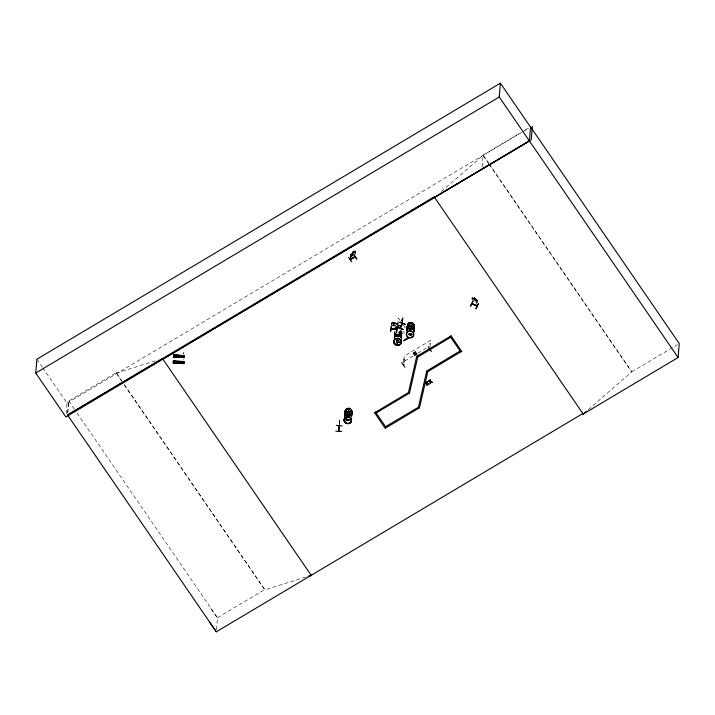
<?xml version="1.0" encoding="UTF-8"?>
<svg xmlns="http://www.w3.org/2000/svg" width="715" height="715" viewBox="0 0 715 715"><rect width="100%" height="100%" fill="white"/><g stroke="black" fill="none" stroke-linecap="round" stroke-linejoin="round"><path stroke-width="0.54" stroke-dasharray="3.58 2.68" d="M183.71 352.897L183.701 353.818M183.746 352.674L183.728 353.219M183.558 359.261L183.478 359.681M183.773 353.898L183.809 353.398M183.657 353.648L183.791 352.888M66.164 413.779L67.04 403.144L43.168 368.359M67.675 412.823L68.622 401.231M67.8 412.948L68.783 401.008L116.223 372.747L121.89 381.015M121.586 381.024L116.223 372.747M216.493 629.701L217.476 617.697L76.344 412.019M305.94 576.96L264.89 589.848L124.41 384.688M350.52 257.552L350.833 253.825L355.677 251.01L355.149 251.108M350.582 257.105L351.128 257.409L350.556 257.051L350.868 253.879M350.859 257.123L351.128 253.807M350.967 257.284L351.244 253.968M352.236 256.068L351.467 255.997L351.673 253.396L352.522 251.948L354.095 251.001L354.014 251.787L354.81 251.528L354.703 252.797M352.817 251.957L353.791 251.376M339.268 424.049L339.848 420.206L339.285 426.051M339.464 424.067C340.635 410.696 338.937 431.109 339.688 421.072M354.068 251.725L354.041 251.054M353.889 253.28L353.997 252.011L352.486 252.913M355.337 253.405L355.525 251.188M355.525 252.833L355.641 250.956M355.48 254.254L355.632 252.431L355.069 252.475M344.398 417.265L344.943 410.75M346.605 413.386L346.426 413.86L346.766 413.404M349.653 413.574L349.841 414.11M350.314 414.262L349.885 413.386M350.35 413.887L350.118 413.306M351.717 416.997L352.173 411.366M391.284 324.869L391.471 322.966L393.473 323.001M391.382 324.851L391.534 322.983M393.411 322.974L393.465 322.295L395.377 322.536L395.02 326.031M393.205 325.79L393.527 322.322M394.868 333.02A3.718 3.486 4.7 0 0 395.69 337.194L395.046 336.497L397.647 335.415A3.718 3.486 4.7 0 1 401.553 338.767A3.664 3.423 4.7 0 0 394.26 338.061L394.734 332.439M397.057 325.611L397.218 323.716L395.261 323.234M396.003 335.308L396.548 335.094M397.594 325.683L398.121 321.312L397.996 324.726M397.826 324.825L398.389 317.952L400.221 320.615M401.616 320.919L402.429 318.336L402.205 320.99M401.821 319.793L403.037 317.969L402.554 321.741M402.268 318.801L402.706 318.488M402.366 321.661L402.643 318.345M402.768 321.285L402.813 317.907M401.419 339.571L401.955 333.056M403.546 362.496L404.252 359.037L404.1 362.398M403.993 362.228L404.252 359.037M406.665 331.519L407.219 325.003M409.4 323.368L409.052 323.761L409.114 323.278M408.828 327.899L408.935 328.069M411.983 327.738L412.108 328.355M413.905 332.135C414.575 328.873 415.826 322.224 410.598 322.268C408.685 322.313 406.933 323.958 407.041 325.924C407.201 330.437 414.798 330.223 414.53 325.638M429.992 346.972L430.537 340.411L404.19 356.097L403.734 361.629L413.145 356.025M482.133 166.979L483.108 155.119L521.065 132.516M472.15 299.683C470.765 296.037 474.17 299.397 474.081 297.663L475.815 298.477L475.672 299.21L476.521 299.835L476.422 301.104L475.511 301.247M472.177 299.63L472.329 297.815M473.062 299.54L473.169 298.271L474.054 298.45M474.081 298.396L474.143 297.717M474.394 298.021L475.43 298.504M476.816 302.624C475.886 300.792 478.192 300.166 476.994 300.416M476.726 304.661L477.084 300.246M477.423 300.193L477.325 302.034L476.664 302.472L472.66 300.559M588.239 409.695L631.81 371.818L489.409 164.298M339.625 422.931L339.661 421.698L339.491 424.326M344.416 416.023L344.496 415.049M351.056 416.836L352.03 414.298L351.378 412.51M394.081 339.089L394.394 335.353L395.341 333.691A3.664 3.423 4.7 0 0 394.993 337.829A3.673 3.432 4.7 0 1 396.074 333.092L395.288 333.717L396.065 333.127M394.197 337.703L394.278 336.729M399.22 335.514L399.471 335.344M401.16 334.191L401.812 335.979L401.58 338.803M413.69 331.599A3.647 3.414 4.7 0 0 410.732 326.603A3.647 3.414 4.7 0 0 406.969 331.018A3.682 3.441 4.7 0 1 410.732 326.612A3.682 3.441 4.7 0 1 413.708 331.697A3.682 3.441 4.7 0 0 410.732 326.612A3.682 3.441 4.7 0 0 406.933 331.117L406.764 329.293L407.657 327.676M407.005 326.389L407.577 329.097L406.647 330.732A3.718 3.486 4.7 0 1 413.44 329.606A3.718 3.486 4.7 0 0 413.163 324.646A3.718 3.486 4.7 0 0 407.908 324.833A3.718 3.486 4.7 0 0 408.176 329.758L407.532 329.061M406.701 330.267L406.781 329.356M408.444 327.828L409.069 327.729M408.81 323.555L409.284 323.672M411.885 327.908L412.51 327.819L411.849 327.702M414.092 330.902L414.182 329.928M339.58 420.232L339.795 420.751M339.643 422.556L339.732 420.751M339.732 421.519L339.795 420.84M392.169 322.814L397.218 323.716M395.324 323.225L396.19 323.645L396.083 324.914L395.082 325.334L392.383 324.431L392.49 323.162L393.465 323.064M402.179 321.133L402.599 319.757M345.023 412.725L344.38 416.479M344.827 414.182L344.496 415.111L346.132 412.841M350.52 413.896L349.742 414.28M351.941 415.218L351.539 416.148A3.673 3.432 4.7 0 0 344.469 416.38A3.664 3.423 4.7 0 1 351.539 416.112L351.145 415.335L351.986 413.779M351.744 414.557L351.905 411.777M394.966 331.581C391.999 339.241 406.451 336.819 400.811 330.634M394.93 332.868A3.673 3.432 4.7 0 0 395.735 336.997A3.664 3.423 4.7 0 1 394.939 332.877L394.439 334.736L395.091 336.524L394.617 335.657M394.403 335.344L394.805 334.414M394.278 336.792L394.608 335.871M399.345 335.737L400.355 335.478M401.446 336.309L401.937 334.459L400.668 331.983M401.285 339.133C402.438 337.114 400.954 334.459 398.738 334.075L401.061 335.675M407.005 326.38L407.416 325.45M407.291 326.978L406.799 328.829L407.398 330.58L407.041 329.803M408.801 323.403L409.427 323.377M406.737 330.643L407.058 329.794M407.541 329.106L409.186 328.14L412.528 328.283M414.244 328.033L413.922 328.873L414.173 326.031M414.128 329.561L413.806 330.401A3.664 3.423 4.7 0 1 413.985 331.242A3.673 3.432 4.7 0 0 413.815 330.366L414.065 331.367A3.718 3.486 4.7 0 0 413.86 330.437A3.673 3.432 4.7 0 0 410.347 325.379A3.673 3.432 4.7 0 0 407.452 330.652A3.664 3.423 4.7 0 1 410.347 325.388A3.664 3.423 4.7 0 1 413.797 330.41M413.887 330.33L414.048 327.55M413.771 331.76L414.101 330.839M401.633 320.865L402.894 317.889M401.303 323.466L402.894 319.399L401.347 323.529M472.874 297.878L477.477 300.211M474.081 297.663L475.815 298.477M475.734 299.21L477.388 300.246M394.608 335.925L395.913 334.531L398.729 334.137A3.647 3.414 4.7 0 1 401.195 339.026M394.492 337.292L395.833 335.952M399.497 335.174L399.622 335.791M407.336 325.513L407.952 324.735M407.21 327.032L407.827 326.255M398.961 331.242A3.718 3.486 4.7 0 1 400.203 337.578A3.673 3.432 4.7 0 0 398.943 331.376A3.664 3.423 4.7 0 1 400.168 337.623L401.517 336.247M344.943 412.787L346.283 411.438M344.71 415.612L346.918 413.887L350.171 414.262M349.715 413.493L349.528 414.101M413.377 329.615A3.664 3.423 4.7 0 0 413.118 324.771A3.664 3.423 4.7 0 0 407.943 324.959A3.664 3.423 4.7 0 0 408.211 329.812A3.673 3.432 4.7 0 1 407.943 324.959A3.673 3.432 4.7 0 1 413.127 324.762A3.673 3.432 4.7 0 1 413.386 329.624A3.673 3.432 4.7 0 0 406.737 330.625A3.664 3.423 4.7 0 1 413.404 329.552L414.003 328.811M353.165 253.003L354.551 251.582L353.469 252.967M352.799 253.369L351.646 254.799L352.12 254.549M352.799 254.853L351.637 256.274L352.164 255.988M351.574 254.728L352.406 254.022L350.734 255.273L351.315 254.656M441.218 191.548L483.09 155.378L488.756 163.646M407.899 324.753C409.74 322.831 413.377 323.538 414.244 326.103M395.163 335.174L397.763 333.994M407.773 326.281C409.615 324.36 413.252 325.066 414.119 327.622L413.645 326.755M407.648 327.738L409.284 326.71M399.891 335.818L400.123 335.335L399.614 335.755M412.662 328.373L411.769 328.185M412.582 328.516L412.716 327.774M346.409 409.918L344.737 412.135L345.309 414.843M349.608 413.458L350.243 413.574M350.556 414.503C354.747 412.117 350.243 405.959 346.48 408.56C342.288 410.946 346.802 417.104 350.556 414.503L349.662 414.879M413.994 329.079L412.144 326.952L409.275 326.773M524.855 130.255L528.653 127.994M67.04 403.144L521.986 132.212M522.942 131.649L528.635 128.253M354.131 251.045L352.468 251.966L352.45 252.69M351.163 256.068L354.014 254.37M417.846 353.228L429.143 346.498M217.476 617.697L264.925 589.446M631.81 371.818L677.355 344.693M404.359 359.198L403.805 359.296M352.406 253.351L354.077 252.458L352.441 253.405M353.934 253.137L354.837 252.69M352.388 254.084L351.297 254.647M474.823 299.567L473.428 298.298L474.465 299.594M408.399 327.166L409.284 326.782M399.596 335.219L400.168 335.103M412.349 334.504L410.499 335.04L408.614 334.638M398.014 342.476L396.128 342.074A3.664 3.423 4.7 0 0 399.81 341.976L398.014 342.476M346.373 409.918L349.188 409.463L351.548 411.018M346.248 411.447L349.063 410.991L351.423 412.537M346.123 412.904L348.956 412.385L351.306 414.003M350.082 420.25L348.232 420.786M116.188 373.15L158.292 359.931M391.436 323.046L392.195 322.84M409.534 323.797L410.49 323.645M409.418 325.325L410.365 325.173A3.718 3.486 4.7 0 1 413.86 330.267M409.043 329.66L411.894 329.901A3.673 3.432 4.7 0 0 408.211 329.999M410.625 333.574L411.581 333.422A3.682 3.441 4.7 0 1 408.757 333.136M399.086 340.912L396.235 340.68A3.682 3.441 4.7 0 0 399.077 340.814A3.682 3.441 4.7 0 1 396.271 340.635L397.165 340.93M347.007 412.519L348.947 412.448L350.663 413.306M349.832 413.306L350.484 413.529M346.9 413.896L347.865 413.744M347.74 415.263L346.775 415.415L349.626 415.656M348.348 419.374L349.313 419.178A3.682 3.441 4.7 0 1 346.48 418.954L349.313 419.24M351.574 254.665L352.334 254.728M409.65 333.494L411.59 333.422A3.647 3.414 4.7 0 1 408.757 333.253M394.117 339.044A3.718 3.486 4.7 0 1 397.647 335.424L399.676 335.961M397.647 335.424L398.613 335.505M396.914 343.915L397.889 344.004M348.223 409.391L349.188 409.472M348.232 420.786L345.533 419.866M393.447 323.287L395.234 323.52M393.339 324.556L395.127 324.789M391.972 325.54L396.378 326.112M391.883 325.62L396.414 326.201M411.214 326.71L412.939 327.542M408.721 333.244L409.641 333.556M398.97 331.117A3.673 3.432 4.7 0 1 400.194 337.373A3.664 3.423 4.7 0 0 398.961 331.125L400.695 331.992M409.534 334.951L408.614 334.629A3.718 3.486 4.7 0 0 412.341 334.414M398.845 332.645A3.673 3.432 4.7 0 1 401.338 337.596A3.664 3.423 4.7 0 0 398.836 332.654L400.57 333.521M346.462 418.936L347.383 419.249M411.92 328.399L413.458 329.615M399.435 335.836L401.401 337.882M349.653 414.155L351.19 415.361M351.199 256.024L350.663 255.729M413.145 324.556L413.771 325.245M400.543 333.512L401.204 334.227M400.302 336.336L400.927 337.033M345.265 414.807L345.926 415.531A3.718 3.486 4.7 0 1 345.872 410.294A3.718 3.486 4.7 0 1 351.342 410.768A3.718 3.486 4.7 0 1 350.43 415.817M474.805 299.907L476.27 301.247L475.18 299.925L476.333 299.656L474.912 299.683M210.907 608.715L217.44 618.1M483.108 155.119L488.774 163.386M489.391 164.557L631.783 372.077M403.26 325.057L406.915 330.375M403.421 331.465L404.636 333.244M124.115 384.706L264.89 589.848M68.783 401.008L75.71 411.107M36.885 359.207L42.543 367.439M413.583 328.185L414.173 329.99M401.285 332.663L401.696 333.485M394.492 337.185L394.966 338.052A3.664 3.423 4.7 0 1 396.065 333.351A3.673 3.432 4.7 0 0 394.966 338.088M351.503 410.982L351.977 411.849M351.315 413.94L351.825 416.657A3.682 3.441 4.7 0 0 347.982 412.349A3.682 3.441 4.7 0 0 344.666 416.809A3.655 3.423 4.7 0 1 347.982 412.439A3.655 3.423 4.7 0 1 351.735 416.613M344.71 415.504L345.184 416.371A3.664 3.423 4.7 0 1 348.08 411.143A3.664 3.423 4.7 0 1 351.53 416.157M406.996 327.407L407.166 328.292M401.562 334.986L401.803 335.979M351.78 413.306L351.959 414.191M344.424 415.96L344.594 416.925M398.237 339.679A3.664 3.423 4.7 0 1 397.281 339.598A3.673 3.432 4.7 0 0 398.237 339.688M398.72 334.173A3.682 3.441 4.7 0 0 394.278 337.668A3.647 3.414 4.7 0 1 398.72 334.111A3.682 3.441 4.7 0 1 401.222 339.133M395.046 331.599A3.655 3.423 4.7 0 0 396.36 336.068A3.655 3.423 4.7 0 0 401.213 335.281A3.655 3.423 4.7 0 0 400.749 330.679A3.682 3.441 4.7 0 1 401.231 335.344A3.647 3.414 4.7 0 1 396.351 336.193A3.647 3.414 4.7 0 1 395.046 331.733A3.682 3.441 4.7 0 0 396.342 336.139A3.682 3.441 4.7 0 0 401.231 335.344A3.647 3.414 4.7 0 0 400.74 330.813M399.077 340.706A3.647 3.414 4.7 0 1 396.289 340.465M399.059 340.93A3.647 3.414 4.7 0 1 396.271 340.689M394.296 337.802A3.647 3.414 4.7 0 1 398.228 334.271A3.647 3.414 4.7 0 1 401.499 338.418A3.682 3.441 4.7 0 0 398.237 334.155A3.682 3.441 4.7 0 0 394.269 337.721M399.855 341.85A3.718 3.486 4.7 0 1 396.137 341.993M394.251 338.061A3.673 3.432 4.7 0 1 401.508 338.678M399.81 341.976A3.673 3.432 4.7 0 1 396.146 342.119M345.184 416.398A3.673 3.432 4.7 0 1 346.015 411.831A3.673 3.432 4.7 0 1 350.958 412.251A3.673 3.432 4.7 0 1 350.994 416.899M349.295 419.079A3.682 3.441 4.7 0 1 346.498 418.838M349.286 419.124A3.655 3.423 4.7 0 1 346.498 418.883M345.935 415.558A3.664 3.423 4.7 0 1 345.676 410.714A3.673 3.432 4.7 0 1 350.851 410.517A3.673 3.432 4.7 0 1 351.119 415.37A3.664 3.423 4.7 0 0 350.851 410.517A3.664 3.423 4.7 0 0 345.676 410.714A3.673 3.432 4.7 0 0 345.935 415.567M350.404 415.683A3.664 3.423 4.7 0 0 351.101 410.481A3.673 3.432 4.7 0 0 345.488 410.678A3.673 3.432 4.7 0 0 346.739 415.826A3.664 3.423 4.7 0 1 345.497 410.687A3.664 3.423 4.7 0 1 351.101 410.481A3.673 3.432 4.7 0 1 350.413 415.692M349.278 419.24A3.647 3.414 4.7 0 1 346.489 419.008M344.514 416.121A3.647 3.414 4.7 0 1 348.446 412.582A3.647 3.414 4.7 0 1 351.717 416.738M344.657 416.925A3.682 3.441 4.7 0 1 347.973 412.466A3.682 3.441 4.7 0 1 351.753 416.666M351.53 416.371A3.673 3.432 4.7 0 0 344.451 416.631A3.664 3.423 4.7 0 1 351.521 416.371M345.595 419.66A3.673 3.432 4.7 0 0 350.055 420.036A3.664 3.423 4.7 0 1 345.604 419.651M345.908 415.799A3.718 3.486 4.7 0 1 349.617 415.665M407.425 330.509A3.718 3.486 4.7 0 1 410.365 325.164M411.563 333.27A3.647 3.414 4.7 0 1 409.677 333.333A3.682 3.441 4.7 0 0 411.563 333.324M406.951 331.251A3.647 3.414 4.7 0 1 410.714 326.835A3.647 3.414 4.7 0 1 413.663 331.823M412.296 334.54A3.673 3.432 4.7 0 1 408.631 334.683A3.664 3.423 4.7 0 0 412.296 334.54M409.078 329.633A3.664 3.423 4.7 0 1 411.867 329.874M409.043 329.749A3.718 3.486 4.7 0 1 411.885 329.99M393.831 322.536L394.957 322.912L393.831 322.536M474.036 298.673L473.929 299.943L475.555 300.702L475.654 299.433L474.027 298.602M391.534 323.18L392.034 323.439L391.534 323.18M396.718 323.886L397.218 324.145L396.718 323.886M472.383 298.048L472.776 298.441L472.383 298.048M430.153 343.611L429.813 344.031L430.153 343.611M401.312 337.846A3.664 3.423 4.7 0 0 398.818 332.904A3.673 3.432 4.7 0 1 401.321 337.846M394.912 333.127A3.664 3.423 4.7 0 0 395.726 337.248A3.673 3.432 4.7 0 1 394.912 333.127M401.473 338.937A3.664 3.423 4.7 0 0 394.555 337.48A3.673 3.432 4.7 0 1 401.481 338.937M396.173 341.85A3.664 3.423 4.7 0 0 399.828 341.716A3.673 3.432 4.7 0 1 396.173 341.859M396.923 343.942A3.664 3.423 4.7 0 0 397.88 344.022A3.673 3.432 4.7 0 1 396.923 343.951M396.941 343.692A3.673 3.432 4.7 0 0 397.898 343.781A3.664 3.423 4.7 0 1 396.95 343.692M398.487 336.988A3.673 3.432 4.7 0 0 397.531 336.908A3.664 3.423 4.7 0 1 398.478 336.997M346.069 414.021A3.655 3.423 4.7 0 0 352.093 412.26A3.655 3.423 4.7 0 0 347.401 408.238A3.655 3.423 4.7 0 0 346.069 414.021M346.069 414.146A3.647 3.414 4.7 0 0 352.075 412.385A3.647 3.414 4.7 0 0 347.392 408.372A3.647 3.414 4.7 0 0 346.069 414.146A3.682 3.441 4.7 0 0 352.111 412.314A3.682 3.441 4.7 0 0 347.383 408.274A3.682 3.441 4.7 0 0 346.051 414.083M346.042 411.581A3.664 3.423 4.7 0 0 345.211 416.139A3.673 3.432 4.7 0 1 346.033 411.572A3.673 3.432 4.7 0 1 350.976 412.001A3.673 3.432 4.7 0 1 351.011 416.639A3.664 3.423 4.7 0 0 350.976 412.001A3.664 3.423 4.7 0 0 346.042 411.581M345.577 419.911A3.673 3.432 4.7 0 0 350.028 420.295A3.664 3.423 4.7 0 1 345.577 419.911M349.608 415.621A3.673 3.432 4.7 0 0 345.935 415.755A3.664 3.423 4.7 0 1 349.599 415.621M348.679 415.567A3.664 3.423 4.7 0 0 346.784 415.638A3.673 3.432 4.7 0 1 348.679 415.567M408.337 328.265A3.655 3.423 4.7 0 0 414.36 326.505A3.682 3.441 4.7 0 0 409.659 322.474A3.682 3.441 4.7 0 0 408.328 328.283A3.647 3.414 4.7 0 0 414.343 326.639A3.647 3.414 4.7 0 0 409.659 322.626A3.647 3.414 4.7 0 0 408.337 328.391A3.682 3.441 4.7 0 0 414.378 326.567A3.655 3.423 4.7 0 0 409.668 322.492A3.682 3.441 4.7 0 0 408.319 328.337A3.682 3.441 4.7 0 0 414.387 326.514A3.682 3.441 4.7 0 0 409.65 322.519A3.655 3.423 4.7 0 0 408.337 328.265M410.374 325.137A3.664 3.423 4.7 0 0 407.487 330.393A3.673 3.432 4.7 0 1 410.374 325.128A3.673 3.432 4.7 0 1 413.824 330.16A3.664 3.423 4.7 0 0 410.374 325.137M408.194 324.494A3.664 3.423 4.7 0 0 408.229 329.552A3.673 3.432 4.7 0 1 408.185 324.494A3.673 3.432 4.7 0 1 413.583 324.95A3.673 3.432 4.7 0 1 412.68 329.937A3.664 3.423 4.7 0 0 413.574 324.959A3.664 3.423 4.7 0 0 408.194 324.494M413.386 329.803A3.673 3.432 4.7 0 0 406.719 330.884A3.664 3.423 4.7 0 1 413.377 329.803M413.967 331.501A3.673 3.432 4.7 0 0 413.797 330.616A3.664 3.423 4.7 0 1 413.967 331.501M407.872 333.905A3.664 3.423 4.7 0 0 412.314 334.28A3.673 3.432 4.7 0 1 407.863 333.905M411.331 336.184A3.664 3.423 4.7 0 0 412.189 335.809A3.673 3.432 4.7 0 1 411.331 336.193M410.946 329.821A3.664 3.423 4.7 0 0 409.052 329.892A3.673 3.432 4.7 0 1 410.946 329.812"/><path stroke-width="1.07" d="M173.334 362.568L183.952 362.979L183.925 363.622L173.307 363.077L173.334 362.487L183.952 363.068M173.405 361.093L184.023 361.593L183.934 363.426L173.316 362.925L173.405 361.039L173.379 361.638L184.005 361.951M173.575 356.892L173.665 354.998L173.638 355.605L184.264 355.909L173.656 355.203M184.273 355.552L184.184 357.589L173.566 357.035L173.593 356.436M184.282 355.561L173.665 354.971L184.273 355.757M173.566 357.08L184.211 357.026L173.593 356.445L184.202 357.196M174.406 362.925L174.487 361.138M174.666 356.883L174.737 355.096M176.283 361.173L176.203 363.006M176.542 355.141L176.462 356.973M177.159 363.05L177.24 361.263M177.418 357.017L177.499 355.23M178.321 361.272L178.241 363.104M178.58 355.23L178.5 357.062M182.861 363.372L182.942 361.54M183.12 357.339L183.192 355.507M183.898 362.174L183.97 362.737M173.379 361.62L173.405 361.012M173.638 355.587L173.665 354.971M183.925 363.604L183.952 362.988M183.996 362.13L184.023 361.513L173.396 361.245M184.184 357.563L184.211 356.955M184.256 356.088L184.282 355.48M173.307 363.113L183.934 363.426M173.334 362.559L183.943 363.238M209.781 622.425L216.314 631.81L582.859 413.529L583.145 414.074L678.106 357.527L679.25 343.566L530.548 126.868L529.395 140.953L65.896 416.961L35.75 373.024L36.885 359.207L500.384 83.19L530.53 127.127M348.643 257.266L351.807 261.949M336.309 425.371L342.163 425.97M350.198 259.429L355.123 256.685M350.27 259.322L350.287 259.795L354.998 256.497M350.842 259.465L350.609 259.116M338.633 431.118L339.125 425.765M339.348 425.523L338.856 431.208M354.685 257.177L354.658 256.703M355.248 256.649L355.132 256.488M341.681 431.467L335.8 431.208M356.776 259.098L353.621 254.317L356.812 258.973M419.088 407.97L385.188 428.321L374.553 412.627M375.509 412.055L386.163 427.579M376.135 412.957L409.06 393.348M391.168 328.462L391.105 328.963L396.807 329.284M391.507 329.025L391.57 328.516L391.507 329.025L396.235 329.606M385.537 426.667L418.454 407.237L419.58 407.47L427.811 371.478M400.043 325.289L395.002 328.203L399.944 325.28M396.208 329.642L396.351 329.168M396.754 329.222L396.691 329.731L391.141 328.694M397.227 326.862L397.665 326.844M402.911 329.454L397.504 327.229L402.911 329.436M397.665 326.621L397.612 327.166M399.81 322.295L405.253 324.431M400.114 328.078L402.42 323.368M400.32 328.426L402.625 323.243M401.741 362.594L404.931 367.17M408.667 337.981L403.653 340.689M403.385 364.543L403.546 364.784M403.734 364.346L403.296 364.829M406.129 338.847L405.995 339.402L406.04 338.883M403.814 364.364L403.483 364.999M409.043 393.518L408.444 392.446M374.535 412.796L408.426 392.615L409.561 392.678M413.359 353.264L415.469 351.995L416.943 354.157L414.834 355.409L413.333 353.38L415.469 351.995M408.426 392.615L416.657 356.624M409.543 392.848L417.766 357.026L417.158 355.954M416.648 356.794L417.775 356.856M419.079 408.14L418.472 407.058M425.139 383.017L425.523 382.677L426.81 383.383L425.139 383.017L426.784 383.741L425.148 382.9M428.222 346.855L431.458 351.476M418.454 407.237L426.694 371.237M461.702 351.297L427.793 371.648L427.186 370.567M429.286 349.117L429.304 349.59L429.876 349.072M426.775 381.926L427.177 381.694L426.81 383.383M429.626 348.92L429.286 349.349M426.819 385.474L426.792 383.624M429.76 348.902L429.25 349.376M428.508 384.357L427.186 383.758L428.884 384.134L428.5 384.473M428.723 380.764C427.418 380.898 432.146 381.899 428.714 380.881M429.983 380.023L430.376 379.781L430.01 381.47M430.028 383.571L430.001 381.721L428.348 380.988M432.092 382.23L430.385 381.971L432.083 382.346L430.421 381.488L430.376 379.781M432.083 382.346L430.421 381.488M450.084 336.345L460.737 351.869M450.709 337.248L417.766 357.026M461.684 351.467L451.049 335.773M460.12 350.958L427.177 370.745M473.053 301.122L470.542 305.975M477.102 305.716L477.048 306.208L471.802 303.518M471.873 303.821L471.891 303.348M472.32 303.973L472.4 303.518M476.119 308.692L478.451 303.553M476.726 305.546L476.503 305.966M476.968 305.966L471.846 303.75M678.106 357.527L499.24 97.008L500.384 83.19M532.326 126.314L531.2 140.024L434.514 197.34M391.641 328.98L396.253 329.633M397.254 326.755L396.441 332.314L397.486 326.943M400.132 328.292L402.393 323.421M397.504 327.229L402.903 329.552M470.542 306.1L473.133 301.06M475.832 308.567L478.433 303.535M582.859 413.529L583.217 414.039L586.568 411.143M35.75 373.024L499.24 97.008M162.859 359.118L529.404 140.837M350.851 259.322L354.694 257.034M417.14 356.124L451.031 335.943M67.496 414.932L162.502 358.608L311.552 575.816M403.644 340.805L408.676 338.007M308.049 576.299L311.204 575.307M173.647 355.364L184.264 355.909M184.247 356.142L184.229 356.705M173.593 356.535L184.211 357.026M426.676 371.416L427.793 371.648M471.954 303.571L477.066 305.94M399.926 322.018L405.351 324.235M428.875 384.25L427.204 383.517L427.177 381.694M583.217 414.039L434.166 196.831L67.621 415.111L216.314 631.81M430.394 381.855L430.421 383.329M427.186 383.758L427.221 385.242M430.367 379.897L430.412 381.604M414.155 353.398L414.843 354.622L416.148 353.988L415.46 352.763L414.155 353.398M175.202 361.173L175.121 363.006L175.202 361.173M175.461 355.132L175.381 356.964L175.461 355.132M390.622 331.411L391.409 325.96L390.605 331.403M177.579 355.999L178.419 356.249L177.579 355.999M177.32 362.031L178.16 362.282L177.32 362.031M395.127 344.407A3.682 3.441 4.7 0 0 401.187 342.637A3.682 3.441 4.7 0 0 396.459 338.588A3.682 3.441 4.7 0 0 395.127 344.407A3.655 3.423 4.7 0 0 401.16 342.628A3.655 3.423 4.7 0 0 396.468 338.606A3.655 3.423 4.7 0 0 395.136 344.389M395.154 344.299A3.647 3.414 4.7 0 0 401.16 342.539A3.647 3.414 4.7 0 0 396.476 338.526A3.682 3.441 4.7 0 0 395.127 344.353A3.682 3.441 4.7 0 0 401.187 342.583A3.682 3.441 4.7 0 0 396.459 338.535A3.647 3.414 4.7 0 0 395.154 344.299M345.345 422.726A3.682 3.441 4.7 0 0 351.405 420.947A3.682 3.441 4.7 0 0 346.677 416.908A3.682 3.441 4.7 0 0 345.345 422.726A3.655 3.423 4.7 0 0 351.378 420.947A3.655 3.423 4.7 0 0 346.686 416.925A3.655 3.423 4.7 0 0 345.354 422.708M345.372 422.619A3.647 3.414 4.7 0 0 351.378 420.858A3.647 3.414 4.7 0 0 346.695 416.845A3.682 3.441 4.7 0 0 345.345 422.672A3.682 3.441 4.7 0 0 351.405 420.903A3.682 3.441 4.7 0 0 346.677 416.854A3.647 3.414 4.7 0 0 345.372 422.619M407.613 336.971A3.682 3.441 4.7 0 0 413.672 335.201A3.647 3.414 4.7 0 0 408.962 331.099A3.647 3.414 4.7 0 0 407.639 336.863A3.647 3.414 4.7 0 0 413.645 335.103A3.682 3.441 4.7 0 0 408.944 331.152A3.682 3.441 4.7 0 0 407.613 336.971"/></g></svg>
